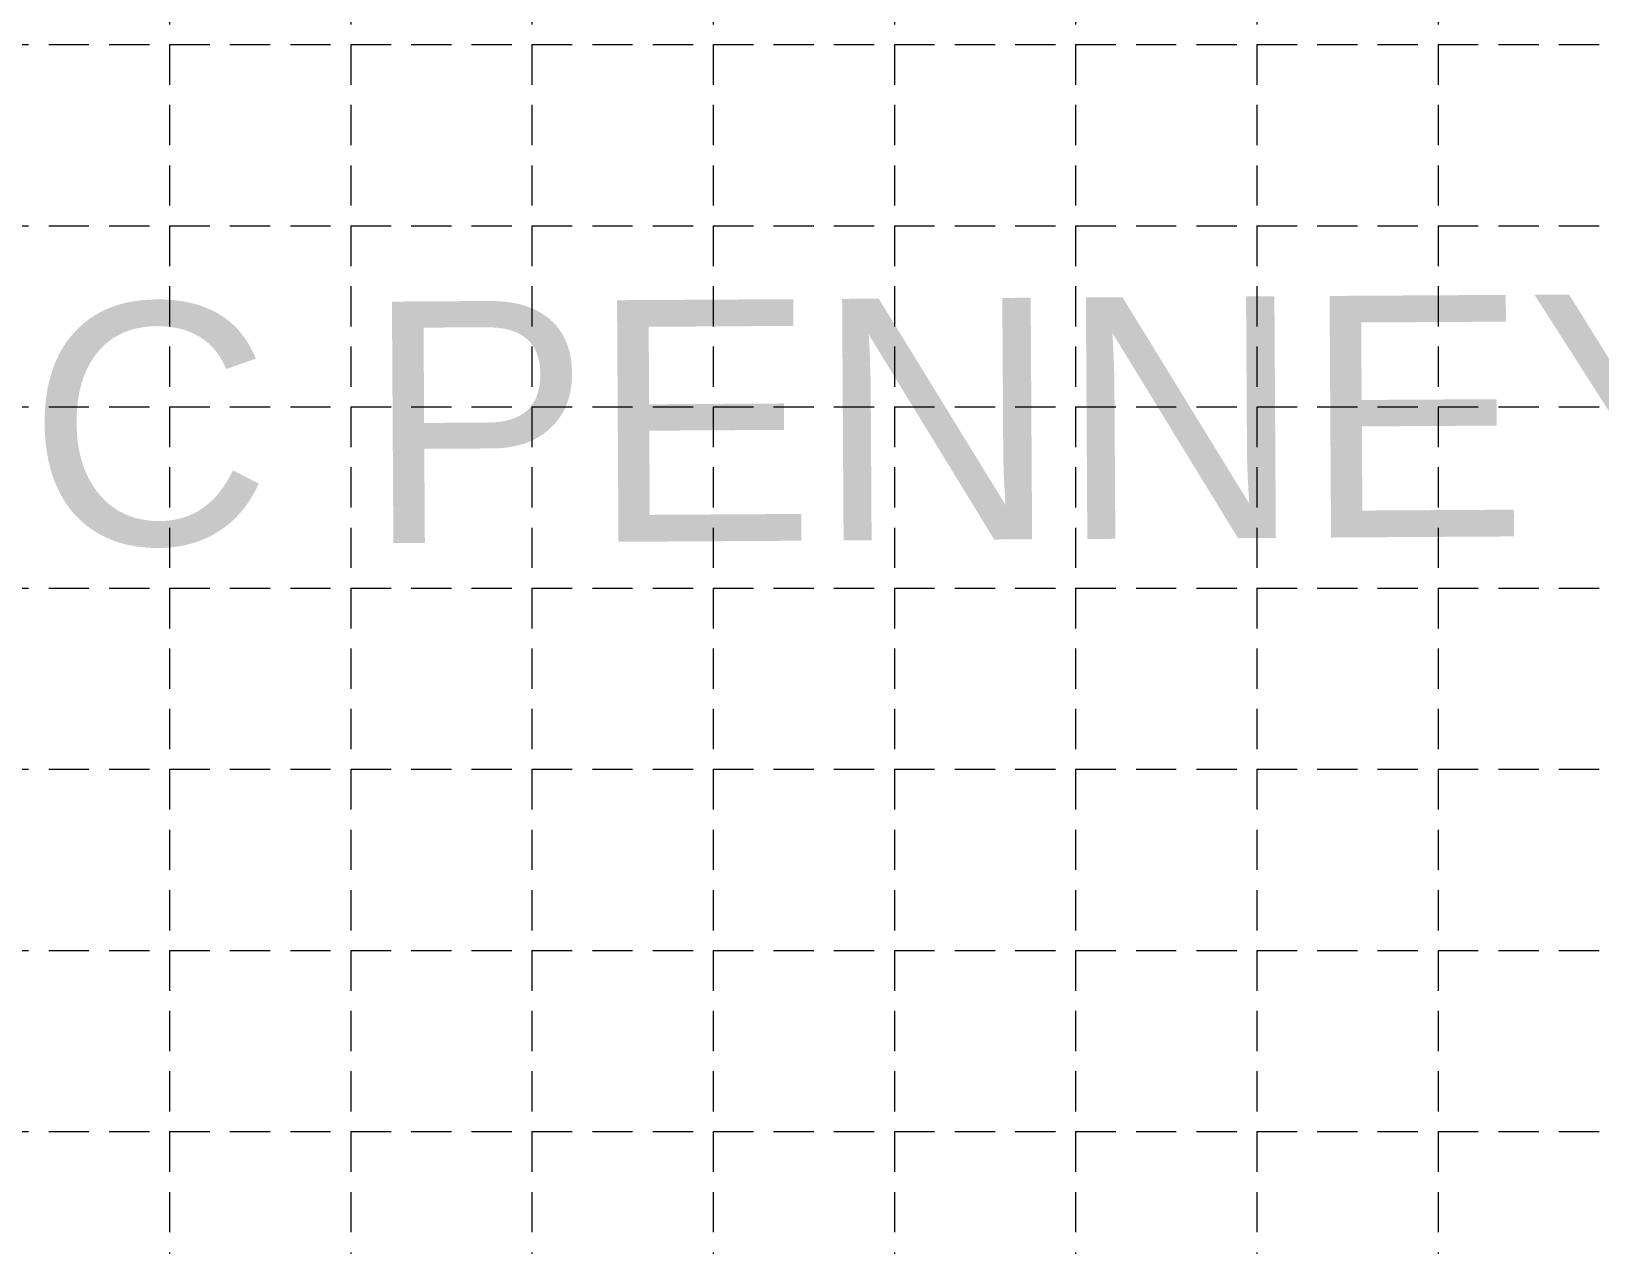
# Model space of a CAD drawing. Header units: feet. Extents: x 2597001 to 2598732, y 7017887 to 7019952.
# Drawn here: x 2597602.7 to 2597836.4, y 7018384.8 to 7018565.6 of the extents above; entities that cross this region are included whole.
import ezdxf
from ezdxf.enums import TextEntityAlignment as Align

# ---------------------------------------------------------------- set-up
doc = ezdxf.new("R2010")
doc.units = ezdxf.units.FT
doc.header["$LTSCALE"] = 30
doc.header["$MEASUREMENT"] = 0
doc.linetypes.add('HIDDEN', pattern=[0.375, 0.25, -0.125])
doc.layers.add('BLD-LABEL', color=1, linetype='CONTINUOUS', lineweight=5)
doc.layers.add('GRID', color=254, linetype='HIDDEN')
doc.styles.add('Schedule-Header', font='ARIAL.TTF')

msp = doc.modelspace()

# ---------------------------------------------------------------- linework, layer by layer
at = {"layer": 'GRID', "color": 252, "linetype": 'HIDDEN', "lineweight": 0, "ltscale": 0.8}
for p, q in [((2597623.33, 7018941.62), (2597623.33, 7017996.5)), ((2597650.33, 7018941.62), (2597650.33, 7017996.5)), ((2597677.33, 7018941.62), (2597677.33, 7017996.5)), ((2597704.33, 7018941.62), (2597704.33, 7017996.5)), ((2597731.33, 7018941.62), (2597731.33, 7017996.5)), ((2597758.33, 7018941.62), (2597758.33, 7017996.5)), ((2597785.33, 7018941.62), (2597785.33, 7017996.5)), ((2597812.33, 7018941.62), (2597812.33, 7017996.5)), ((2597029.33, 7018563.62), (2598703.33, 7018563.62)), ((2597029.33, 7018536.62), (2598703.33, 7018536.62)), ((2597029.33, 7018509.62), (2598703.33, 7018509.62)), ((2597029.33, 7018482.62), (2598703.33, 7018482.62)), ((2597029.33, 7018455.62), (2598703.33, 7018455.62)), ((2597029.33, 7018428.62), (2598703.33, 7018428.62)), ((2597029.33, 7018401.62), (2598703.33, 7018401.62))]:
    msp.add_line(p, q, dxfattribs=at)

# ---------------------------------------------------------------- texts
at = {"layer": 'BLD-LABEL', "color": 7, "style": 'Schedule-Header'}
msp.add_text('JC PENNEY', height=36, rotation=0.3449, dxfattribs=at).set_placement((2597718.13, 7018507.69), align=Align.MIDDLE_CENTER)

doc.saveas('drawing.dxf')
